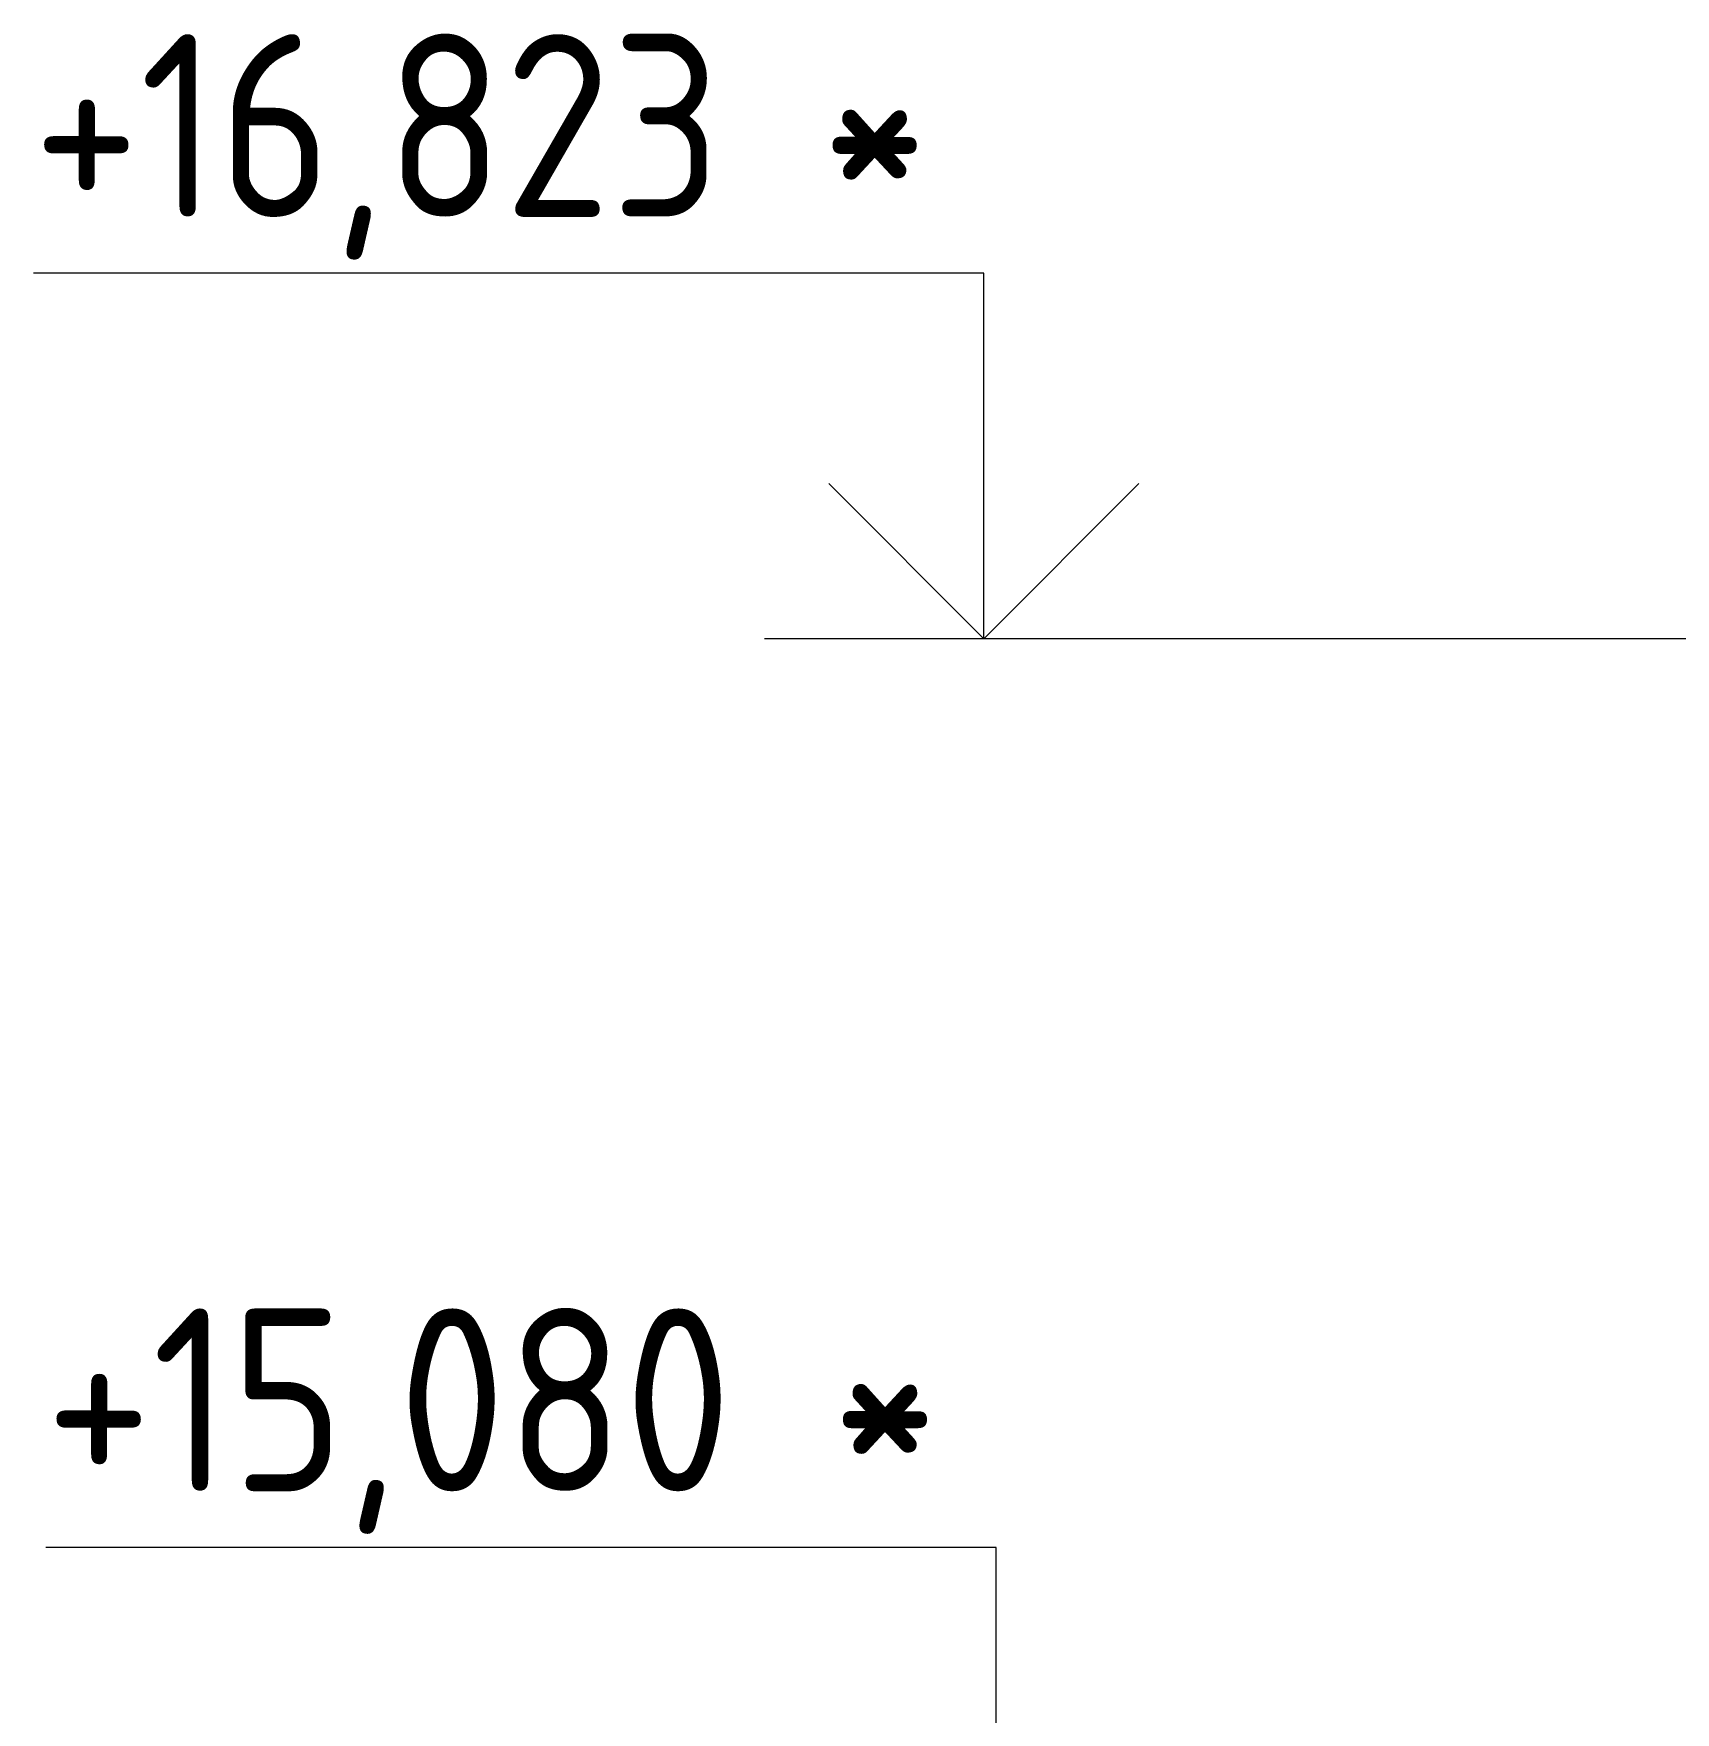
# Model space of a CAD drawing. Header units: millimetres. Extents: x -3929 to 624051, y 52832 to 514950.
# Drawn here: x 480973 to 483219, y 128100 to 130396 of the extents above; entities that cross this region are included whole.
import ezdxf

# ---------------------------------------------------------------- set-up
doc = ezdxf.new("R2010")
doc.units = ezdxf.units.MM
doc.layers.add('Аннотация', color=7, linetype='Continuous', lineweight=18)
doc.layers.add('Отметки', color=7, linetype='Continuous', lineweight=9)
doc.styles.add('GOST Common_1', font='GOST_Common.ttf', dxfattribs={"width": 0.9, "height": 250})

# ---------------------------------------------------------------- blocks, each defined once
blk = doc.blocks.new('Высотные отметки - Стрелка вверх-12093-Разрез 2-2')
at = {"layer": 'Аннотация', "lineweight": 20}
for p, q in [((21738.9, 450), (20438.9, 450)), ((21738.9, -50), (21738.9, 450)), ((21738.9, -50), (21526.8, 162.1)), ((21738.9, -50), (21951, 162.1)), ((22038.9, -50), (21438.9, -50))]:
    blk.add_line(p, q, dxfattribs=at)

msp = doc.modelspace()

# ---------------------------------------------------------------- linework, layer by layer
at = {"layer": 'Отметки', "lineweight": 5}
msp.add_line((484161.66, 129568.586), (482272.701, 129568.586), dxfattribs=at)

# ---------------------------------------------------------------- block references
at = {"layer": 'Отметки', "lineweight": 20}
for p in [(460533.816, 129618.586), (460550.71, 127875.933)]:
    msp.add_blockref('Высотные отметки - Стрелка вверх-12093-Разрез 2-2', p, dxfattribs=at)

# ---------------------------------------------------------------- texts
at = {"layer": 'Отметки', "lineweight": 20, "char_height": 250, "width": 1442.16184, "attachment_point": 1, "line_spacing_factor": 1.022761, "style": 'GOST Common_1'}
for s, insert in [('+16,823 *', (480971.8, 130395.294)), ('+15,080 *', (480988.694, 128652.64))]:
    msp.add_mtext(s, dxfattribs=dict(at, insert=insert))

doc.saveas('drawing.dxf')
